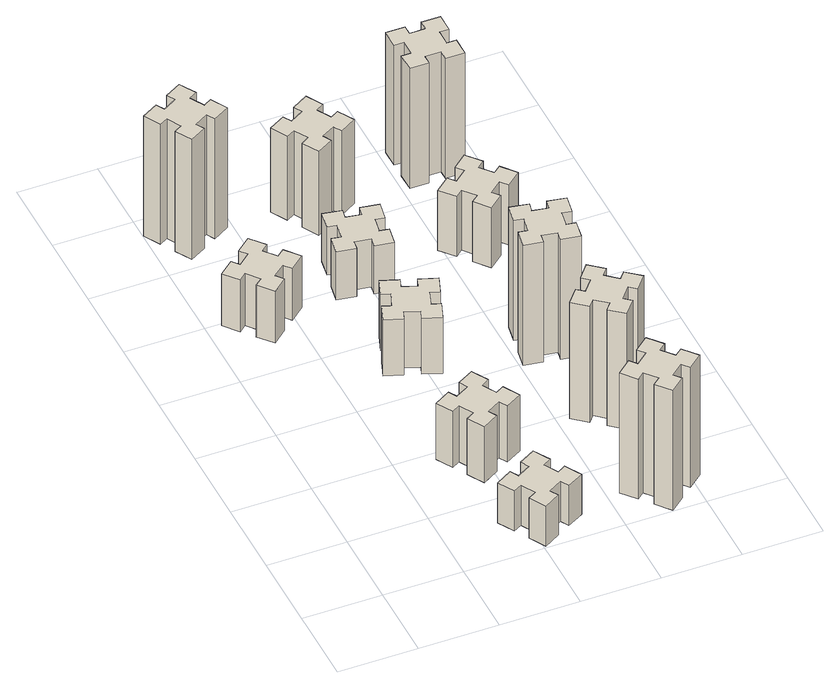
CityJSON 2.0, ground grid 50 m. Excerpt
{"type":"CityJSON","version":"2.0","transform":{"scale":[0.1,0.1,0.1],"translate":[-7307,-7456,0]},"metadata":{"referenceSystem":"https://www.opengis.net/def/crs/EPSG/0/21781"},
"CityObjects":{
"building1":{"type":"Building","attributes":{"class":"1000","function":"1000","usage":"1000","yearOfConstruction":2016,"roofType":"1000","measuredHeight":39,"storeysAboveGround":30,"storeysBelowGround":0},"geometry":[{"type":"Solid","lod":"1","boundaries":[[[[0,1,2,3,4,5,6,7,8,9,10,11,12,13,14,15,16,17,18,19]],[[17,16,20,21]],[[16,15,22,20]],[[15,14,23,22]],[[14,13,24,23]],[[13,12,25,24]],[[12,11,26,25]],[[11,10,27,26]],[[10,9,28,27]],[[9,8,29,28]],[[8,7,30,29]],[[7,6,31,30]],[[6,5,32,31]],[[5,4,33,32]],[[4,3,34,33]],[[3,2,35,34]],[[2,1,36,35]],[[1,0,37,36]],[[0,19,38,37]],[[19,18,39,38]],[[18,17,21,39]],[[24,25,26,27,28,29,30,31,32,33,34,35,36,37,38,39,21,20,22,23]]]]}]},
"building2":{"type":"Building","attributes":{"class":"1000","function":"1000","usage":"1000","yearOfConstruction":2016,"roofType":"1000","measuredHeight":30,"storeysAboveGround":30,"storeysBelowGround":0},"geometry":[{"type":"Solid","lod":"1","boundaries":[[[[40,41,42,43,44,45,46,47,48,49,50,51,52,53,54,55,56,57,58,59]],[[57,56,60,61]],[[56,55,62,60]],[[55,54,63,62]],[[54,53,64,63]],[[53,52,65,64]],[[52,51,66,65]],[[51,50,67,66]],[[50,49,68,67]],[[49,48,69,68]],[[48,47,70,69]],[[47,46,71,70]],[[46,45,72,71]],[[45,44,73,72]],[[44,43,74,73]],[[43,42,75,74]],[[42,41,76,75]],[[41,40,77,76]],[[40,59,78,77]],[[59,58,79,78]],[[58,57,61,79]],[[64,65,66,67,68,69,70,71,72,73,74,75,76,77,78,79,61,60,62,63]]]]}]},
"building3":{"type":"Building","attributes":{"class":"1000","function":"1000","usage":"1000","yearOfConstruction":2016,"roofType":"1000","measuredHeight":90,"storeysAboveGround":30,"storeysBelowGround":0},"geometry":[{"type":"Solid","lod":"1","boundaries":[[[[80,81,82,83,84,85,86,87,88,89,90,91,92,93,94,95,96,97,98,99]],[[97,96,100,101]],[[96,95,102,100]],[[95,94,103,102]],[[94,93,104,103]],[[93,92,105,104]],[[92,91,106,105]],[[91,90,107,106]],[[90,89,108,107]],[[89,88,109,108]],[[88,87,110,109]],[[87,86,111,110]],[[86,85,112,111]],[[85,84,113,112]],[[84,83,114,113]],[[83,82,115,114]],[[82,81,116,115]],[[81,80,117,116]],[[80,99,118,117]],[[99,98,119,118]],[[98,97,101,119]],[[104,105,106,107,108,109,110,111,112,113,114,115,116,117,118,119,101,100,102,103]]]]}]},
"building4":{"type":"Building","attributes":{"class":"1000","function":"1000","usage":"1000","yearOfConstruction":2016,"roofType":"1000","measuredHeight":42,"storeysAboveGround":30,"storeysBelowGround":0},"geometry":[{"type":"Solid","lod":"1","boundaries":[[[[120,121,122,123,124,125,126,127,128,129,130,131,132,133,134,135,136,137,138,139]],[[137,136,140,141]],[[136,135,142,140]],[[135,134,143,142]],[[134,133,144,143]],[[133,132,145,144]],[[132,131,146,145]],[[131,130,147,146]],[[130,129,148,147]],[[129,128,149,148]],[[128,127,150,149]],[[127,126,151,150]],[[126,125,152,151]],[[125,124,153,152]],[[124,123,154,153]],[[123,122,155,154]],[[122,121,156,155]],[[121,120,157,156]],[[120,139,158,157]],[[139,138,159,158]],[[138,137,141,159]],[[144,145,146,147,148,149,150,151,152,153,154,155,156,157,158,159,141,140,142,143]]]]}]},
"building5":{"type":"Building","attributes":{"class":"1000","function":"1000","usage":"1000","yearOfConstruction":2016,"roofType":"1000","measuredHeight":42,"storeysAboveGround":30,"storeysBelowGround":0},"geometry":[{"type":"Solid","lod":"1","boundaries":[[[[160,161,162,163,164,165,166,167,168,169,170,171,172,173,174,175,176,177,178,179]],[[177,176,180,181]],[[176,175,182,180]],[[175,174,183,182]],[[174,173,184,183]],[[173,172,185,184]],[[172,171,186,185]],[[171,170,187,186]],[[170,169,188,187]],[[169,168,189,188]],[[168,167,190,189]],[[167,166,191,190]],[[166,165,192,191]],[[165,164,193,192]],[[164,163,194,193]],[[163,162,195,194]],[[162,161,196,195]],[[161,160,197,196]],[[160,179,198,197]],[[179,178,199,198]],[[178,177,181,199]],[[184,185,186,187,188,189,190,191,192,193,194,195,196,197,198,199,181,180,182,183]]]]}]},
"building6":{"type":"Building","attributes":{"class":"1000","function":"1000","usage":"1000","yearOfConstruction":2016,"roofType":"1000","measuredHeight":36,"storeysAboveGround":30,"storeysBelowGround":0},"geometry":[{"type":"Solid","lod":"1","boundaries":[[[[200,201,202,203,204,205,206,207,208,209,210,211,212,213,214,215,216,217,218,219]],[[217,216,220,221]],[[216,215,222,220]],[[215,214,223,222]],[[214,213,224,223]],[[213,212,225,224]],[[212,211,226,225]],[[211,210,227,226]],[[210,209,228,227]],[[209,208,229,228]],[[208,207,230,229]],[[207,206,231,230]],[[206,205,232,231]],[[205,204,233,232]],[[204,203,234,233]],[[203,202,235,234]],[[202,201,236,235]],[[201,200,237,236]],[[200,219,238,237]],[[219,218,239,238]],[[218,217,221,239]],[[224,225,226,227,228,229,230,231,232,233,234,235,236,237,238,239,221,220,222,223]]]]}]},
"building7":{"type":"Building","attributes":{"class":"1000","function":"1000","usage":"1000","yearOfConstruction":2016,"roofType":"1000","measuredHeight":90,"storeysAboveGround":30,"storeysBelowGround":0},"geometry":[{"type":"Solid","lod":"1","boundaries":[[[[240,241,242,243,244,245,246,247,248,249,250,251,252,253,254,255,256,257,258,259]],[[257,256,260,261]],[[256,255,262,260]],[[255,254,263,262]],[[254,253,264,263]],[[253,252,265,264]],[[252,251,266,265]],[[251,250,267,266]],[[250,249,268,267]],[[249,248,269,268]],[[248,247,270,269]],[[247,246,271,270]],[[246,245,272,271]],[[245,244,273,272]],[[244,243,274,273]],[[243,242,275,274]],[[242,241,276,275]],[[241,240,277,276]],[[240,259,278,277]],[[259,258,279,278]],[[258,257,261,279]],[[264,265,266,267,268,269,270,271,272,273,274,275,276,277,278,279,261,260,262,263]]]]}]},
"building8":{"type":"Building","attributes":{"class":"1000","function":"1000","usage":"1000","yearOfConstruction":2016,"roofType":"1000","measuredHeight":63,"storeysAboveGround":30,"storeysBelowGround":0},"geometry":[{"type":"Solid","lod":"1","boundaries":[[[[280,281,282,283,284,285,286,287,288,289,290,291,292,293,294,295,296,297,298,299]],[[297,296,300,301]],[[296,295,302,300]],[[295,294,303,302]],[[294,293,304,303]],[[293,292,305,304]],[[292,291,306,305]],[[291,290,307,306]],[[290,289,308,307]],[[289,288,309,308]],[[288,287,310,309]],[[287,286,311,310]],[[286,285,312,311]],[[285,284,313,312]],[[284,283,314,313]],[[283,282,315,314]],[[282,281,316,315]],[[281,280,317,316]],[[280,299,318,317]],[[299,298,319,318]],[[298,297,301,319]],[[304,305,306,307,308,309,310,311,312,313,314,315,316,317,318,319,301,300,302,303]]]]}]},
"building9":{"type":"Building","attributes":{"class":"1000","function":"1000","usage":"1000","yearOfConstruction":2016,"roofType":"1000","measuredHeight":87,"storeysAboveGround":30,"storeysBelowGround":0},"geometry":[{"type":"Solid","lod":"1","boundaries":[[[[320,321,322,323,324,325,326,327,328,329,330,331,332,333,334,335,336,337,338,339]],[[337,336,340,341]],[[336,335,342,340]],[[335,334,343,342]],[[334,333,344,343]],[[333,332,345,344]],[[332,331,346,345]],[[331,330,347,346]],[[330,329,348,347]],[[329,328,349,348]],[[328,327,350,349]],[[327,326,351,350]],[[326,325,352,351]],[[325,324,353,352]],[[324,323,354,353]],[[323,322,355,354]],[[322,321,356,355]],[[321,320,357,356]],[[320,339,358,357]],[[339,338,359,358]],[[338,337,341,359]],[[344,345,346,347,348,349,350,351,352,353,354,355,356,357,358,359,341,340,342,343]]]]}]},
"building10":{"type":"Building","attributes":{"class":"1000","function":"1000","usage":"1000","yearOfConstruction":2016,"roofType":"1000","measuredHeight":90,"storeysAboveGround":30,"storeysBelowGround":0},"geometry":[{"type":"Solid","lod":"1","boundaries":[[[[360,361,362,363,364,365,366,367,368,369,370,371,372,373,374,375,376,377,378,379]],[[377,376,380,381]],[[376,375,382,380]],[[375,374,383,382]],[[374,373,384,383]],[[373,372,385,384]],[[372,371,386,385]],[[371,370,387,386]],[[370,369,388,387]],[[369,368,389,388]],[[368,367,390,389]],[[367,366,391,390]],[[366,365,392,391]],[[365,364,393,392]],[[364,363,394,393]],[[363,362,395,394]],[[362,361,396,395]],[[361,360,397,396]],[[360,379,398,397]],[[379,378,399,398]],[[378,377,381,399]],[[384,385,386,387,388,389,390,391,392,393,394,395,396,397,398,399,381,380,382,383]]]]}]},
"building11":{"type":"Building","attributes":{"class":"1000","function":"1000","usage":"1000","yearOfConstruction":2016,"roofType":"1000","measuredHeight":45,"storeysAboveGround":30,"storeysBelowGround":0},"geometry":[{"type":"Solid","lod":"1","boundaries":[[[[400,401,402,403,404,405,406,407,408,409,410,411,412,413,414,415,416,417,418,419]],[[417,416,420,421]],[[416,415,422,420]],[[415,414,423,422]],[[414,413,424,423]],[[413,412,425,424]],[[412,411,426,425]],[[411,410,427,426]],[[410,409,428,427]],[[409,408,429,428]],[[408,407,430,429]],[[407,406,431,430]],[[406,405,432,431]],[[405,404,433,432]],[[404,403,434,433]],[[403,402,435,434]],[[402,401,436,435]],[[401,400,437,436]],[[400,419,438,437]],[[419,418,439,438]],[[418,417,421,439]],[[424,425,426,427,428,429,430,431,432,433,434,435,436,437,438,439,421,420,422,423]]]]}]},
"building12":{"type":"Building","attributes":{"class":"1000","function":"1000","usage":"1000","yearOfConstruction":2016,"roofType":"1000","measuredHeight":90,"storeysAboveGround":30,"storeysBelowGround":0},"geometry":[{"type":"Solid","lod":"1","boundaries":[[[[440,441,442,443,444,445,446,447,448,449,450,451,452,453,454,455,456,457,458,459]],[[457,456,460,461]],[[456,455,462,460]],[[455,454,463,462]],[[454,453,464,463]],[[453,452,465,464]],[[452,451,466,465]],[[451,450,467,466]],[[450,449,468,467]],[[449,448,469,468]],[[448,447,470,469]],[[447,446,471,470]],[[446,445,472,471]],[[445,444,473,472]],[[444,443,474,473]],[[443,442,475,474]],[[442,441,476,475]],[[441,440,477,476]],[[440,459,478,477]],[[459,458,479,478]],[[458,457,461,479]],[[464,465,466,467,468,469,470,471,472,473,474,475,476,477,478,479,461,460,462,463]]]]}]}
},
"vertices":[
[368,2349,0],[444,2413,0],[483,2367,0],[575,2444,0],[498,2536,0],[452,2498,0],[387,2574,0],[433,2613,0],[356,2705,0],[264,2628,0],[303,2582,0],[226,2517,0],[188,2563,0],[96,2486,0],[173,2394,0],[219,2433,0],[283,2356,0],[237,2318,0],[314,2226,0],[406,2303,0],[283,2356,390],[237,2318,390],[219,2433,390],[173,2394,390],[96,2486,390],[188,2563,390],[226,2517,390],[303,2582,390],[264,2628,390],[356,2705,390],[433,2613,390],[387,2574,390],[452,2498,390],[498,2536,390],[575,2444,390],[483,2367,390],[444,2413,390],[368,2349,390],[406,2303,390],[314,2226,390],
[955,234,0],[1005,147,0],[953,117,0],[1013,13,0],[1117,73,0],[1087,125,0],[1174,175,0],[1204,123,0],[1308,183,0],[1248,287,0],[1196,257,0],[1146,344,0],[1198,374,0],[1138,478,0],[1034,418,0],[1064,366,0],[977,316,0],[947,368,0],[843,308,0],[903,204,0],[977,316,300],[947,368,300],[1064,366,300],[1034,418,300],[1138,478,300],[1198,374,300],[1146,344,300],[1196,257,300],[1248,287,300],[1308,183,300],[1204,123,300],[1174,175,300],[1087,125,300],[1117,73,300],[1013,13,300],[953,117,300],[1005,147,300],[955,234,300],[903,204,300],[843,308,300],
[224,3426,0],[137,3376,0],[107,3428,0],[3,3368,0],[63,3264,0],[115,3294,0],[165,3207,0],[113,3177,0],[173,3073,0],[277,3133,0],[247,3185,0],[334,3235,0],[364,3183,0],[468,3243,0],[408,3347,0],[356,3317,0],[306,3404,0],[358,3434,0],[298,3538,0],[194,3478,0],[306,3404,900],[358,3434,900],[356,3317,900],[408,3347,900],[468,3243,900],[364,3183,900],[334,3235,900],[247,3185,900],[277,3133,900],[173,3073,900],[113,3177,900],[165,3207,900],[115,3294,900],[63,3264,900],[3,3368,900],[107,3428,900],[137,3376,900],[224,3426,900],[194,3478,900],[298,3538,900],
[1096,897,0],[1046,984,0],[1098,1014,0],[1038,1118,0],[934,1058,0],[964,1006,0],[877,956,0],[847,1008,0],[743,948,0],[803,844,0],[855,874,0],[905,787,0],[853,757,0],[913,653,0],[1017,713,0],[987,765,0],[1074,815,0],[1104,763,0],[1208,823,0],[1148,927,0],[1074,815,420],[1104,763,420],[987,765,420],[1017,713,420],[913,653,420],[853,757,420],[905,787,420],[855,874,420],[803,844,420],[743,948,420],[847,1008,420],[877,956,420],[964,1006,420],[934,1058,420],[1038,1118,420],[1098,1014,420],[1046,984,420],[1096,897,420],[1148,927,420],[1208,823,420],
[1062,1741,0],[1096,1835,0],[1152,1814,0],[1193,1927,0],[1080,1968,0],[1060,1912,0],[966,1946,0],[987,2002,0],[874,2043,0],[833,1930,0],[889,1910,0],[855,1816,0],[799,1837,0],[757,1724,0],[870,1683,0],[891,1739,0],[985,1705,0],[964,1649,0],[1077,1607,0],[1118,1720,0],[985,1705,420],[964,1649,420],[891,1739,420],[870,1683,420],[757,1724,420],[799,1837,420],[855,1816,420],[889,1910,420],[833,1930,420],[874,2043,420],[987,2002,420],[966,1946,420],[1060,1912,420],[1080,1968,420],[1193,1927,420],[1152,1814,420],[1096,1835,420],[1062,1741,420],[1118,1720,420],[1077,1607,420],
[1044,2665,0],[945,2682,0],[956,2741,0],[837,2762,0],[817,2644,0],[876,2634,0],[858,2535,0],[799,2546,0],[778,2427,0],[897,2407,0],[907,2466,0],[1005,2448,0],[995,2389,0],[1113,2368,0],[1134,2487,0],[1075,2497,0],[1092,2595,0],[1151,2585,0],[1172,2703,0],[1054,2724,0],[1092,2595,360],[1151,2585,360],[1075,2497,360],[1134,2487,360],[1113,2368,360],[995,2389,360],[1005,2448,360],[907,2466,360],[897,2407,360],[778,2427,360],[799,2546,360],[858,2535,360],[876,2634,360],[817,2644,360],[837,2762,360],[956,2741,360],[945,2682,360],[1044,2665,360],[1054,2724,360],[1172,2703,360],
[1848,129,0],[1924,193,0],[1963,147,0],[2055,224,0],[1978,316,0],[1932,278,0],[1867,354,0],[1913,393,0],[1836,485,0],[1744,408,0],[1783,362,0],[1706,297,0],[1668,343,0],[1576,266,0],[1653,174,0],[1699,213,0],[1763,136,0],[1717,98,0],[1794,6,0],[1886,83,0],[1763,136,900],[1717,98,900],[1699,213,900],[1653,174,900],[1576,266,900],[1668,343,900],[1706,297,900],[1783,362,900],[1744,408,900],[1836,485,900],[1913,393,900],[1867,354,900],[1932,278,900],[1978,316,900],[2055,224,900],[1963,147,900],[1924,193,900],[1848,129,900],[1886,83,900],[1794,6,900],
[1096,3217,0],[1046,3304,0],[1098,3334,0],[1038,3438,0],[934,3378,0],[964,3326,0],[877,3276,0],[847,3328,0],[743,3268,0],[803,3164,0],[855,3194,0],[905,3107,0],[853,3077,0],[913,2973,0],[1017,3033,0],[987,3085,0],[1074,3135,0],[1104,3083,0],[1208,3143,0],[1148,3247,0],[1074,3135,630],[1104,3083,630],[987,3085,630],[1017,3033,630],[913,2973,630],[853,3077,630],[905,3107,630],[855,3194,630],[803,3164,630],[743,3268,630],[847,3328,630],[877,3276,630],[964,3326,630],[934,3378,630],[1038,3438,630],[1098,3334,630],[1046,3304,630],[1096,3217,630],[1148,3247,630],[1208,3143,630],
[1867,876,0],[1932,953,0],[1978,914,0],[2055,1006,0],[1963,1083,0],[1924,1037,0],[1848,1102,0],[1886,1148,0],[1794,1225,0],[1717,1133,0],[1763,1094,0],[1699,1018,0],[1653,1056,0],[1576,964,0],[1668,887,0],[1706,933,0],[1783,869,0],[1744,823,0],[1836,746,0],[1913,838,0],[1783,869,870],[1744,823,870],[1706,933,870],[1668,887,870],[1576,964,870],[1653,1056,870],[1699,1018,870],[1763,1094,870],[1717,1133,870],[1794,1225,870],[1886,1148,870],[1848,1102,870],[1924,1037,870],[1963,1083,870],[2055,1006,870],[1978,914,870],[1932,953,870],[1867,876,870],[1913,838,870],[1836,746,870],
[1647,1526,0],[1745,1508,0],[1735,1449,0],[1853,1428,0],[1874,1547,0],[1815,1557,0],[1832,1655,0],[1891,1645,0],[1912,1763,0],[1794,1784,0],[1784,1725,0],[1685,1742,0],[1696,1801,0],[1577,1822,0],[1557,1704,0],[1616,1694,0],[1598,1595,0],[1539,1606,0],[1518,1487,0],[1637,1467,0],[1598,1595,900],[1539,1606,900],[1616,1694,900],[1557,1704,900],[1577,1822,900],[1696,1801,900],[1685,1742,900],[1784,1725,900],[1794,1784,900],[1912,1763,900],[1891,1645,900],[1832,1655,900],[1815,1557,900],[1874,1547,900],[1853,1428,900],[1735,1449,900],[1745,1508,900],[1647,1526,900],[1637,1467,900],[1518,1487,900],
[1599,2533,0],[1663,2456,0],[1617,2418,0],[1694,2326,0],[1786,2403,0],[1748,2449,0],[1824,2513,0],[1863,2467,0],[1955,2544,0],[1878,2636,0],[1832,2598,0],[1767,2674,0],[1813,2713,0],[1736,2805,0],[1644,2728,0],[1683,2682,0],[1606,2617,0],[1568,2663,0],[1476,2586,0],[1553,2494,0],[1606,2617,450],[1568,2663,450],[1683,2682,450],[1644,2728,450],[1736,2805,450],[1813,2713,450],[1767,2674,450],[1832,2598,450],[1878,2636,450],[1955,2544,450],[1863,2467,450],[1824,2513,450],[1748,2449,450],[1786,2403,450],[1694,2326,450],[1617,2418,450],[1663,2456,450],[1599,2533,450],[1553,2494,450],[1476,2586,450],
[1665,3195,0],[1765,3195,0],[1765,3135,0],[1885,3135,0],[1885,3255,0],[1825,3255,0],[1825,3355,0],[1885,3355,0],[1885,3475,0],[1765,3475,0],[1765,3415,0],[1665,3415,0],[1665,3475,0],[1545,3475,0],[1545,3355,0],[1605,3355,0],[1605,3255,0],[1545,3255,0],[1545,3135,0],[1665,3135,0],[1605,3255,900],[1545,3255,900],[1605,3355,900],[1545,3355,900],[1545,3475,900],[1665,3475,900],[1665,3415,900],[1765,3415,900],[1765,3475,900],[1885,3475,900],[1885,3355,900],[1825,3355,900],[1825,3255,900],[1885,3255,900],[1885,3135,900],[1765,3135,900],[1765,3195,900],[1665,3195,900],[1665,3135,900],[1545,3135,900]
]}
